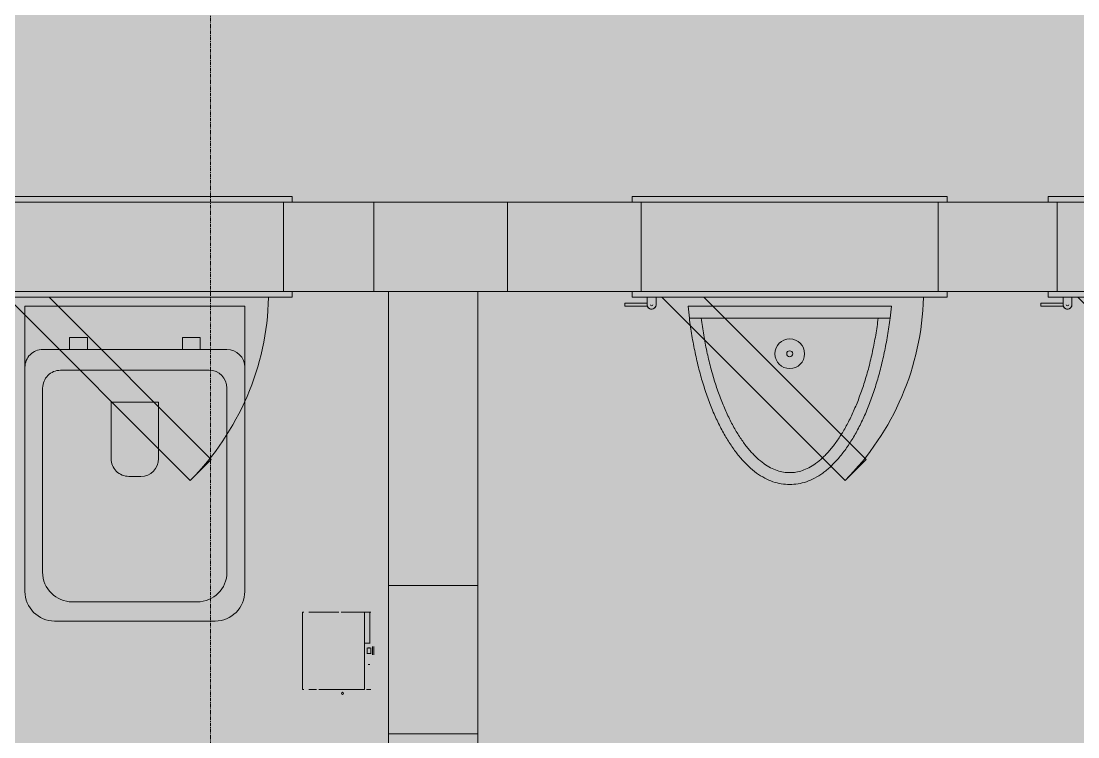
# Model space of a CAD drawing. Header units: millimetres. Extents: x 15878 to 679837, y -72324 to 391440.
# Drawn here: x 199863 to 201642, y 41797 to 43002 of the extents above; entities that cross this region are included whole.
import ezdxf

# ---------------------------------------------------------------- set-up
doc = ezdxf.new("R2010")
doc.units = ezdxf.units.MM
doc.linetypes.add('Grid Line__1_200_', pattern=[10.5, 6, -1.5, 1.5, -1.5])
for name, color, linetype, lineweight in [('A-DETL-GENF', 92, 'Continuous', 5), ('A-DOOR', 31, 'Continuous', 5), ('A-DOOR-FRAM', 31, 'Continuous', 5), ('A-FLOR', 192, 'Continuous', 5), ('A-WALL', 113, 'Continuous', 5), ('P-SANR-FIXT', 6, 'Continuous', 5), ('S-GRID', 1, 'Continuous', 5)]:
    doc.layers.add(name, color=color, linetype=linetype, lineweight=lineweight)

# ---------------------------------------------------------------- blocks, each defined once
blk = doc.blocks.new('DLN_Toilet - DLN_Toilet-12122835-G_F')
at = {"layer": 'P-SANR-FIXT', "color": 253}
for p, q in [((135, 700), (-135, 700)), ((-105, 667.8), (105.2, 667.8)), ((-185, 650), (-185, 272.8)), ((185, 272.8), (185, 650)), ((-155, 307.8), (-155, 617.8)), ((155.2, 617.8), (155.2, 307.8)), ((10, 456.5), (-10, 456.5)), ((-40, 426.5), (-40, 331.7)), ((40, 331.7), (40, 426.5)), ((-40, 331.7), (40, 331.7)), ((-185, 272.8), (-185, 170)), ((125.2, 277.8), (-125, 277.8)), ((185, 170), (185, 272.8)), ((-155, 242.8), (155, 242.8)), ((-80, 242.8), (-110, 242.8)), ((-110, 242.8), (-110, 222.8)), ((-80, 222.8), (-80, 242.8)), ((110, 242.8), (80, 242.8)), ((80, 242.8), (80, 222.8)), ((110, 222.8), (110, 242.8)), ((-110, 222.8), (-80, 222.8)), ((80, 222.8), (110, 222.8)), ((-185, 170), (185, 170))]:
    blk.add_line(p, q, dxfattribs=at)
for centre, radius, start, end in [((-135, 650), 50, 90, 180), ((135, 650), 50, 0, 90), ((-105, 617.8), 50, 90, 180), ((105.2, 617.8), 50, 0, 90), ((-10, 426.5), 30, 90, 180), ((10, 426.5), 30, 360, 90), ((-125, 307.8), 30, 180, 270), ((125.2, 307.8), 30, 270, 0), ((-155, 272.8), 30, 180, 270), ((155, 272.8), 30, 270, 0)]:
    blk.add_arc(centre, radius, start, end, dxfattribs=at)
blk = doc.blocks.new('DLN_Urinal - DLN_Urinal-13425863-G_F')
at = {"layer": 'P-SANR-FIXT', "color": 253}
for p, q in [((-277.9, 32.5), (-280.2, 12.5)), ((59.8, 32.5), (-277.9, 32.5)), ((-277.9, 32.5), (-258.1, 32.5)), ((-258.1, 32.5), (39.9, 32.5)), ((39.9, 32.5), (59.8, 32.5)), ((62, 12.5), (59.8, 32.5)), ((-280.2, 12.5), (62, 12.5))]:
    blk.add_line(p, q, dxfattribs=at)
for radius in [25, 5]:
    blk.add_circle((-109.1, 92.5), radius, dxfattribs=at)
for points, knots in [([(-109.1, 312.5), (-118.5, 312.7), (-132.6, 310.5), (-151.1, 302.3), (-162.5, 295.1), (-171.5, 288.2), (-178.1, 282.3), (-184.6, 275.9), (-191, 268.9), (-197.2, 261.3), (-203.4, 253.1), (-209.3, 244.4), (-217, 232.2), (-224.4, 218.9), (-231.4, 204.6), (-236.4, 193.5), (-241.2, 182), (-245.8, 170), (-250.2, 157.6), (-254.3, 144.9), (-258.2, 131.8), (-263, 113.9), (-268.5, 90.8), (-273.8, 62.2), (-276.7, 42.5), (-277.9, 32.5)], [0, 0, 0, 0, 0.125, 0.1875, 0.25, 0.28125, 0.3125, 0.34375, 0.375, 0.40625, 0.4375, 0.46875, 0.5, 0.5625, 0.59375, 0.625, 0.65625, 0.6875, 0.71875, 0.75, 0.78125, 0.8125, 0.875, 0.9375, 1, 1, 1, 1]), ([(59.8, 32.5), (58.5, 42.5), (55.7, 62.2), (50.3, 90.8), (44.9, 113.9), (40.1, 131.8), (36.2, 144.9), (32.1, 157.6), (27.7, 170), (23.1, 182), (18.3, 193.5), (13.3, 204.6), (8, 215.3), (2.6, 225.6), (-3, 235.3), (-8.8, 244.4), (-14.8, 253.1), (-20.9, 261.3), (-29.2, 271.4), (-40, 282.6), (-53.3, 293.7), (-67, 302.3), (-85.6, 310.5), (-99.6, 312.7), (-109.1, 312.5)], [0, 0, 0, 0, 0.0625, 0.125, 0.1875, 0.21875, 0.25, 0.28125, 0.3125, 0.34375, 0.375, 0.40625, 0.4375, 0.46875, 0.5, 0.53125, 0.5625, 0.59375, 0.625, 0.6875, 0.75, 0.8125, 0.875, 1, 1, 1, 1]), ([(-258.1, 32.5), (-256.8, 42.2), (-254, 61.1), (-248.7, 88.6), (-243.5, 110.7), (-238.8, 127.9), (-235, 140.3), (-231.1, 152.4), (-226.8, 164.2), (-222.4, 175.6), (-217.8, 186.5), (-213.1, 196.9), (-208.1, 207), (-203, 216.5), (-197.7, 225.5), (-192.4, 233.9), (-186.9, 241.9), (-181.2, 249.3), (-175.6, 256.1), (-170, 262.3), (-162.3, 269.7), (-154.6, 276.1), (-147.1, 281.2), (-139.5, 285.5), (-126.6, 291.1), (-116, 292.8), (-109.1, 292.5)], [0, 0, 0, 0, 0.0625, 0.125, 0.1875, 0.21875, 0.25, 0.28125, 0.3125, 0.34375, 0.375, 0.40625, 0.4375, 0.46875, 0.5, 0.53125, 0.5625, 0.59375, 0.625, 0.65625, 0.6875, 0.75, 0.78125, 0.8125, 0.875, 1, 1, 1, 1]), ([(-109.1, 292.5), (-116, 292.8), (-126.6, 291.1), (-141.4, 284.7), (-152.7, 277.7), (-162.3, 269.7), (-170, 262.3), (-175.6, 256.1), (-181.2, 249.3), (-186.9, 241.9), (-192.4, 233.9), (-197.7, 225.5), (-203, 216.5), (-208.1, 207), (-213.1, 196.9), (-217.8, 186.5), (-222.4, 175.6), (-226.8, 164.2), (-231.1, 152.4), (-235, 140.3), (-238.8, 127.9), (-243.5, 110.7), (-248.7, 88.6), (-254, 61.1), (-256.8, 42.2), (-258.1, 32.5)], [0, 0, 0, 0, 0.125, 0.1875, 0.25, 0.3125, 0.34375, 0.375, 0.40625, 0.4375, 0.46875, 0.5, 0.53125, 0.5625, 0.59375, 0.625, 0.65625, 0.6875, 0.71875, 0.75, 0.78125, 0.8125, 0.875, 0.9375, 1, 1, 1, 1]), ([(-109.1, 292.5), (-102.2, 292.8), (-91.6, 291.1), (-76.7, 284.7), (-65.4, 277.7), (-55.9, 269.7), (-48.2, 262.3), (-42.5, 256.1), (-36.9, 249.3), (-31.3, 241.9), (-25.8, 233.9), (-20.4, 225.5), (-15.2, 216.5), (-10.1, 207), (-5.1, 196.9), (-0.3, 186.5), (4.3, 175.6), (8.7, 164.2), (12.9, 152.4), (16.9, 140.3), (20.6, 127.9), (25.3, 110.7), (30.6, 88.6), (35.8, 61.1), (38.7, 42.2), (39.9, 32.5)], [0, 0, 0, 0, 0.125, 0.1875, 0.25, 0.3125, 0.34375, 0.375, 0.40625, 0.4375, 0.46875, 0.5, 0.53125, 0.5625, 0.59375, 0.625, 0.65625, 0.6875, 0.71875, 0.75, 0.78125, 0.8125, 0.875, 0.9375, 1, 1, 1, 1]), ([(39.9, 32.5), (38.7, 42.2), (35.8, 61.1), (30.6, 88.6), (25.3, 110.7), (20.6, 127.9), (16.9, 140.3), (12.9, 152.4), (8.7, 164.2), (4.3, 175.6), (-0.3, 186.5), (-5.1, 196.9), (-10.1, 207), (-15.2, 216.5), (-20.4, 225.5), (-25.8, 233.9), (-31.3, 241.9), (-36.9, 249.3), (-42.5, 256.1), (-48.2, 262.3), (-55.9, 269.7), (-63.5, 276.1), (-71.1, 281.2), (-78.6, 285.5), (-91.6, 291.1), (-102.2, 292.8), (-109.1, 292.5)], [0, 0, 0, 0, 0.0625, 0.125, 0.1875, 0.21875, 0.25, 0.28125, 0.3125, 0.34375, 0.375, 0.40625, 0.4375, 0.46875, 0.5, 0.53125, 0.5625, 0.59375, 0.625, 0.65625, 0.6875, 0.75, 0.78125, 0.8125, 0.875, 1, 1, 1, 1])]:
    blk.add_open_spline(points, degree=3, knots=knots, dxfattribs=at)
blk = doc.blocks.new('DLN-Access Panel__AP01_ - _AP04_ 450 x 650 _WH_-V653-G_F')
at = {"layer": 'A-DOOR', "color": 253}
for p, q in [((-265, 75), (-265, 85)), ((265, 85), (-265, 85)), ((-265, 75), (265, 75)), ((265, 75), (265, 85)), ((-265, -85), (-265, -75)), ((265, -75), (-265, -75)), ((-265, -85), (265, -85)), ((-240, -85), (-240, -97.5)), ((-225, -97.5), (-225, -85)), ((-215, -85), (93.2, -393.2)), ((128.6, -357.8), (-144.3, -85)), ((265, -85), (265, -75)), ((-240, -95), (-277.5, -95)), ((-277.5, -95), (-277.5, -100)), ((-277.5, -100), (-239.6, -100)), ((93.2, -393.2), (128.6, -357.8))]:
    blk.add_line(p, q, dxfattribs=at)
for centre, radius, start, end in [((-225, -75), 450, 315, 358.6824), ((-232.5, -97.5), 7.5, 180, 0), ((-232.5, -97.5), 7.5, 195, 0), ((-232.5, -97.5), 7.5, 199.4712, 360), ((-232.5, -97.5), 7.5, 199.4712, 360), ((-232.5, -97.5), 2, 180, 360), ((-232.5, -97.5), 2, 180, 360)]:
    blk.add_arc(centre, radius, start, end, dxfattribs=at)
at = {"layer": 'A-DOOR-FRAM', "color": 253}
for p, q in [((-250, 75), (-250, -75)), ((250, 75), (250, -75))]:
    blk.add_line(p, q, dxfattribs=at)
blk = doc.blocks.new('DLN_Toilet Paper Roll - DLN_Toilet Paper Roll-V718-G_F')
at = {"layer": 'P-SANR-FIXT', "color": 253}
for p, q in [((-7, 0), (7, 0)), ((7, 0), (-7, 0)), ((-65, -6.9), (-65, -5)), ((-65, -6.9), (-65, -6.1)), ((-65, -6.1), (-65, -6.9)), ((-65, -15.5), (-65, -6.9)), ((-65, -6.9), (-12.7, -6.9)), ((-65, -54.8), (-65, -15.5)), ((-65, -15.5), (-12.7, -15.5)), ((-12.7, -6.9), (-12.7, -6.1)), ((-12.7, -6.1), (-12.7, -6.9)), ((-12.7, -15.5), (-12.7, -6.9)), ((65, -15.5), (-12.7, -15.5)), ((-7, -2), (7, -2)), ((7, -2), (-7, -2)), ((-5, -5), (5, -5)), ((5, -5), (-5, -5)), ((-5, -11), (5, -11)), ((5, -11), (-5, -11)), ((-3, -2), (3, -2)), ((3, -2), (-3, -2)), ((-3, -5), (3, -5)), ((3, -5), (-3, -5)), ((23.2, -9.3), (23.2, -6.9)), ((23.2, -6.9), (23.2, -9.3)), ((65, -5), (65, -12.4)), ((65, -15.5), (65, -92.6)), ((-65, -109.6), (-65, -58.6)), ((65, -96.7), (65, -109.6)), ((-65, -120.1), (-65, -117.5)), ((-65, -120.1), (65, -120.1)), ((65, -117.5), (65, -120.1))]:
    blk.add_line(p, q, dxfattribs=at)
for start_param, end_param in [(0, 3.141593), (3.141593, 6.283185)]:
    blk.add_ellipse((71.8, -52.8), major_axis=(2, 0), ratio=0.802744, start_param=start_param, end_param=end_param, dxfattribs=at)
for points, knots in [([(-4.7, -9.3), (-4.6, -9.2), (-4.6, -8.9), (-4.5, -8.5), (-4.5, -8), (-4.5, -7.6), (-4.6, -7.1), (-4.8, -6.6), (-4.9, -6.3), (-5, -6.1), (-5, -6.1), (-5, -6.1)], [0, 0, 0, 0, 0.1, 0.2, 0.3, 0.4, 0.5, 0.6, 0.8, 0.9, 0.9644096, 0.9644096, 0.9644096, 0.9644096]), ([(-5, -6.1), (-5, -6.1), (-5, -6.2), (-4.9, -6.4), (-4.8, -6.7), (-4.8, -6.9)], [0, 0, 0, 0, 0.25, 0.5, 1, 1, 1, 1]), ([(-4.8, -6.9), (-4.7, -7.2), (-4.7, -7.6), (-4.6, -8.3), (-4.7, -8.8), (-4.8, -9.3), (-4.9, -9.7), (-5, -10), (-5, -10.1), (-5, -10.1)], [0, 0, 0, 0, 0.222222, 0.333333, 0.444444, 0.583333, 0.722222, 0.861111, 1, 1, 1, 1]), ([(-5, -10.1), (-5, -10.1), (-5, -10.1), (-4.9, -10), (-4.8, -9.8), (-4.7, -9.5), (-4.7, -9.3)], [0.0801932, 0.0801932, 0.0801932, 0.0801932, 0.2, 0.4, 0.7, 1, 1, 1, 1]), ([(5, -6.1), (5, -6.1), (5, -6.1), (4.9, -6.3), (4.8, -6.6), (4.6, -7.1), (4.5, -7.6), (4.5, -8), (4.5, -8.5), (4.6, -8.9), (4.6, -9.2), (4.7, -9.3)], [0.0355904, 0.0355904, 0.0355904, 0.0355904, 0.1, 0.2, 0.4, 0.5, 0.6, 0.7, 0.8, 0.9, 1, 1, 1, 1]), ([(5, -10.1), (5, -10.1), (5, -10), (4.9, -9.8), (4.8, -9.3), (4.7, -8.7), (4.7, -8.3), (4.6, -8), (4.7, -7.7), (4.7, -7.3), (4.8, -7.1), (4.8, -6.9)], [0, 0, 0, 0, 0.111111, 0.222222, 0.444444, 0.583333, 0.652778, 0.722222, 0.791667, 0.861111, 1, 1, 1, 1]), ([(4.7, -9.3), (4.7, -9.5), (4.9, -9.8), (5, -10.1), (5, -10.1), (5, -10.1)], [0, 0, 0, 0, 0.4, 0.7, 0.9198068, 0.9198068, 0.9198068, 0.9198068]), ([(4.8, -6.9), (4.8, -6.7), (4.9, -6.4), (5, -6.2), (5, -6.1), (5, -6.1)], [0, 0, 0, 0, 0.5, 0.75, 1, 1, 1, 1])]:
    blk.add_open_spline(points, degree=3, knots=knots, dxfattribs=at)

msp = doc.modelspace()

# ---------------------------------------------------------------- hatches: boundary and pattern name
at = {"layer": 'A-DETL-GENF', "transparency": 33554585}
h = msp.add_hatch(color=253, dxfattribs=at)
h.paths.add_polyline_path([(193031.8, 30457.5), (193031.8, 31607.5), (195106.8, 31607.5), (195106.8, 34107.5), (202306.8, 34107.5), (202306.8, 35797.5), (205331.8, 35797.5), (205331.8, 52007.5), (202831.8, 52007.5), (202831.8, 51406.3), (202231.8, 51406.3), (202231.8, 48337.5), (196081.8, 48337.5), (196081.8, 52057.5), (193181.8, 52057.5), (193181.8, 49957.5), (189481.8, 49957.5), (189481.8, 52057.5), (177431.8, 52057.5), (177431.8, 45607.5), (166981.8, 45607.5), (166981.8, 31607.5), (190881.8, 31607.5), (190881.8, 30457.5)], flags=0)
h.paths.add_polyline_path([(178081.8, 39607.5), (177481.8, 39607.5), (177481.8, 40207.5), (178081.8, 40207.5)], flags=0)
h.paths.add_polyline_path([(199881.8, 39607.5), (199881.8, 40207.5), (200481.8, 40207.5), (200481.8, 39607.5), (199984.4, 39607.5)], flags=0)
h.paths.add_polyline_path([(189481.8, 39607.5), (189481.8, 40207.5), (190081.8, 40207.5), (190081.8, 39607.5)], flags=0)
h.paths.add_polyline_path([(178081.8, 51407.5), (177481.8, 51407.5), (177481.8, 52007.5), (178081.8, 52007.5), (178081.8, 51515.3)], flags=0)

# ---------------------------------------------------------------- linework, layer by layer
at = {"layer": 'A-FLOR'}
for p, q in [((200481.8, 42547.5), (200304.7, 42547.5)), ((200481.8, 40307.5), (200481.8, 42547.5)), ((200631.8, 42547.5), (200631.8, 40307.5)), ((200906.8, 42547.5), (200631.8, 42547.5))]:
    msp.add_line(p, q, dxfattribs=at)
at = {"layer": 'A-WALL', "color": 253}
for p, q in [((200319.7, 42697.5), (200891.8, 42697.5)), ((200456.8, 42697.5), (200456.8, 42547.5)), ((200681.8, 42547.5), (200681.8, 42697.5)), ((201406.8, 42697.5), (201606.8, 42697.5)), ((200481.8, 42547.5), (200481.8, 40307.5)), ((200906.8, 42547.5), (200481.8, 42547.5)), ((201406.8, 42547.5), (201606.8, 42547.5)), ((200481.8, 42052.5), (200631.8, 42052.5)), ((200631.8, 41802.5), (200481.8, 41802.5))]:
    msp.add_line(p, q, dxfattribs=at)
at = {"layer": 'S-GRID', "color": 254, "linetype": 'Grid Line__1_200_'}
msp.add_line((200181.8, -17971.6), (200181.8, 51177.7), dxfattribs=at)

# ---------------------------------------------------------------- block references
at = {"layer": 'A-DOOR', "color": 253}
for p in [(200054.7, 42622.5), (201156.8, 42622.5), (201856.8, 42622.5)]:
    msp.add_blockref('DLN-Access Panel__AP01_ - _AP04_ 450 x 650 _WH_-V653-G_F', p, dxfattribs=at)
at = {"layer": 'P-SANR-FIXT', "color": 253}
for name, p, rotation in [('DLN_Toilet - DLN_Toilet-12122835-G_F', (200054.7, 42692.5), 180), ('DLN_Urinal - DLN_Urinal-13425863-G_F', (201047.7, 42535), 180), ('DLN_Toilet Paper Roll - DLN_Toilet Paper Roll-V718-G_F', (200456.8, 41942.5), 269.9999999999998)]:
    msp.add_blockref(name, p, dxfattribs=dict(at, rotation=rotation))

doc.saveas('drawing.dxf')
